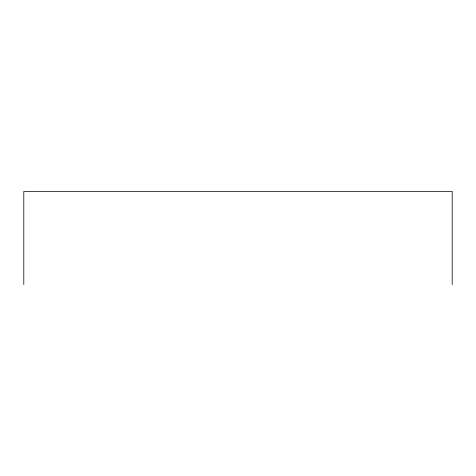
<?xml version="1.0" encoding="UTF-8"?>
<svg xmlns="http://www.w3.org/2000/svg" width="476" height="476" viewBox="0 0 476 476"><rect width="100%" height="100%" fill="white"/><g stroke="black" fill="none" stroke-linecap="round" stroke-linejoin="round"><path stroke-width="0.71" d="M452.2 284.589L452.2 191.411L23.8 191.411L23.8 284.589"/></g></svg>
